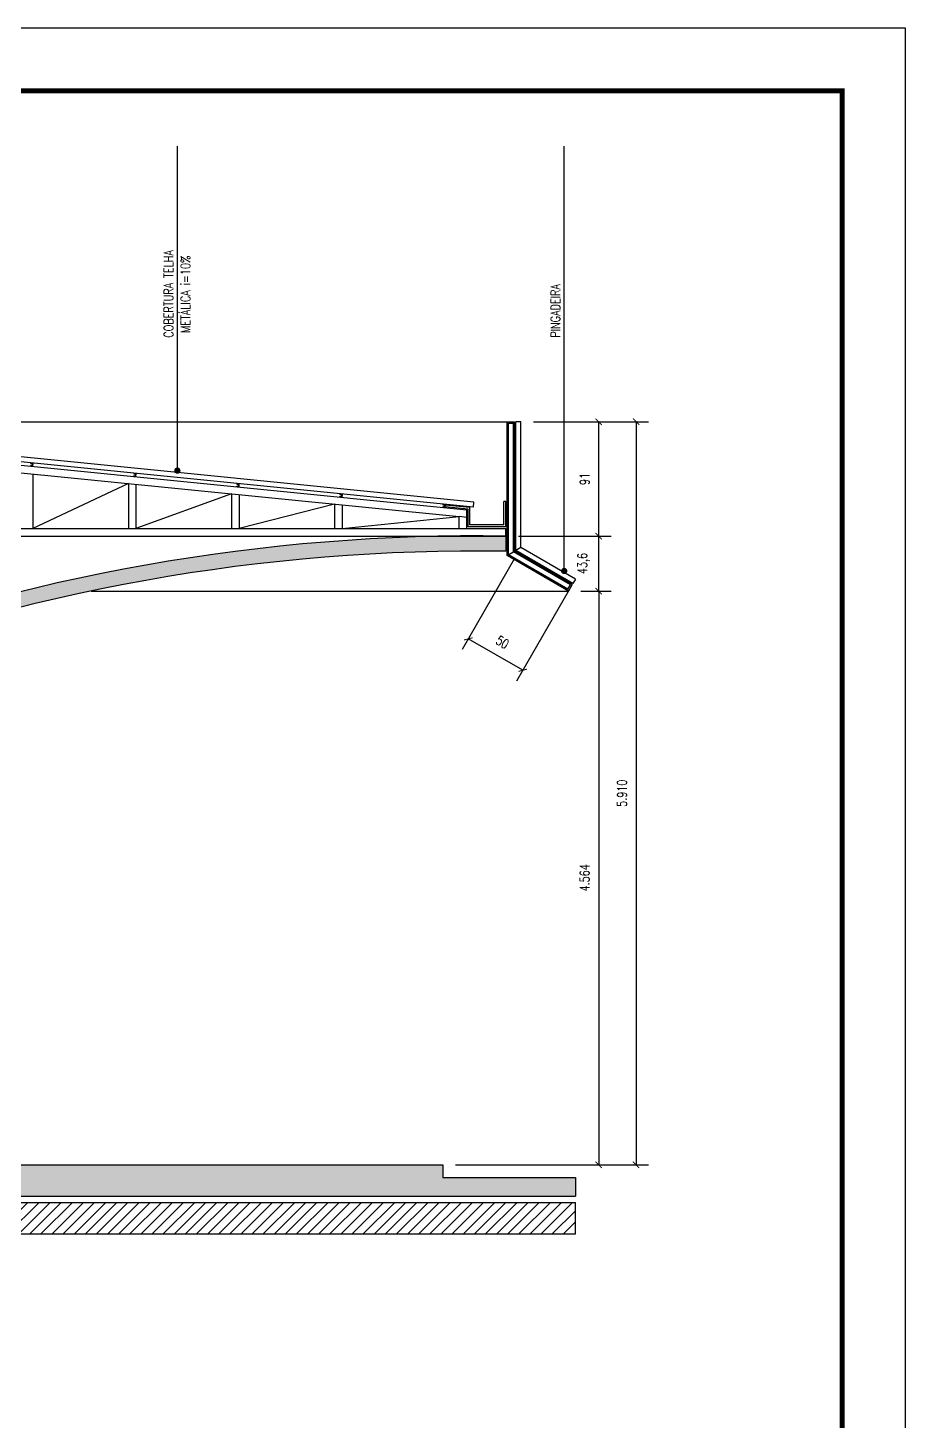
# Model space of a CAD drawing. Extents: x 231.8 to 328.5, y 64.7 to 125.7.
# Drawn here: x 321.53 to 328.5, y 82.11 to 93.19 of the extents above; entities that cross this region are included whole.
import ezdxf

# ---------------------------------------------------------------- set-up
doc = ezdxf.new("R2010")
doc.units = 0
doc.header["$LTSCALE"] = 0.1
doc.header["$MEASUREMENT"] = 0
doc.header["$PDMODE"] = 3
doc.layers.get('0').update_dxf_attribs({"linetype": 'CONTINUOUS'})
doc.layers.get('DEFPOINTS').update_dxf_attribs({"linetype": 'CONTINUOUS'})
for name, color, linetype in [('ATERRO', 250, 'CONTINUOUS'), ('CALHA', 1, 'CONTINUOUS'), ('COBERTURA', 1, 'CONTINUOUS'), ('CONTRAPISO', 64, 'CONTINUOUS'), ('CONTRAPISO1', 7, 'CONTINUOUS'), ('COTAS', 1, 'CONTINUOUS'), ('ESTRUTURA_METÁLICA', 250, 'CONTINUOUS'), ('INDIC', 1, 'CONTINUOUS'), ('PISO', 250, 'CONTINUOUS'), ('PRANCHA', 15, 'CONTINUOUS'), ('TEXTO_PISO_ÁREA', 1, 'CONTINUOUS')]:
    doc.layers.add(name, color=color, linetype=linetype)
doc.styles.add('STYLE1', font='romans.shx', dxfattribs={"width": 0.75, "height": 0.075})
doc.dimstyles.get("Standard").update_dxf_attribs({"dimtxt": 0.18, "dimasz": 0.18, "dimexe": 0.18, "dimexo": 0.0625, "dimgap": 0.09, "dimtad": 0, "dimtih": 1, "dimtoh": 1, "dimdec": 4, "dimzin": 0, "dimdsep": 46, "dimtxsty": 'Standard', "dimcen": 0.09, "dimadec": 0, "dimazin": 0, "dimtfac": 1, "dimtdec": 4, "dimtofl": 0, "dimtmove": 0, "dimatfit": 3, "dimfxl": 1, "dimtolj": 1, "dimtzin": 0, "dimarcsym": 0})

# ---------------------------------------------------------------- blocks, each defined once
blk = doc.blocks.new('_ARCHTICK')
at = {"color": 0, "linetype": 'ByBlock', "const_width": 0.15}
blk.add_lwpolyline([(-0.5, -0.5), (0.5, 0.5)], dxfattribs=at)
blk = doc.blocks.new('*D233')
at = {"color": 1, "linetype": 'ByBlock'}
for p, q in [((325.925, 88.714), (326.166, 88.714)), ((326.066, 88.714), (326.066, 84.151)), ((325.925, 84.151), (326.166, 84.151))]:
    blk.add_line(p, q, dxfattribs=at)
at = {"layer": 'DEFPOINTS', "color": 0, "linetype": 'ByBlock'}
for p in [(325.825, 88.714), (325.825, 84.151), (326.066, 84.151)]:
    blk.add_point(p, dxfattribs=at)
at = {"color": 1, "linetype": 'ByBlock', "xscale": 0.05, "yscale": 0.05, "zscale": 0.05}
for p, rotation in [((326.066, 88.714), 90), ((326.066, 84.151), 270)]:
    blk.add_blockref('_ARCHTICK', p, dxfattribs=dict(at, rotation=rotation))
at = {"color": 60, "linetype": 'ByBlock', "insert": (325.954, 86.433), "char_height": 0.075, "attachment_point": 5, "rotation": 90, "style": 'STYLE1'}
blk.add_mtext('\\A1;4.564', dxfattribs=at)
blk = doc.blocks.new('*D231')
at = {"color": 1, "linetype": 'ByBlock'}
for p, q in [((325.647, 90.061), (326.463, 90.061)), ((326.363, 90.061), (326.363, 84.151)), ((324.927, 84.151), (326.463, 84.151))]:
    blk.add_line(p, q, dxfattribs=at)
at = {"layer": 'DEFPOINTS', "color": 0, "linetype": 'ByBlock'}
for p in [(325.547, 90.061), (324.827, 84.151), (326.363, 84.151)]:
    blk.add_point(p, dxfattribs=at)
at = {"color": 1, "linetype": 'ByBlock', "xscale": 0.05, "yscale": 0.05, "zscale": 0.05}
for p, rotation in [((326.363, 90.061), 90), ((326.363, 84.151), 270)]:
    blk.add_blockref('_ARCHTICK', p, dxfattribs=dict(at, rotation=rotation))
at = {"color": 60, "linetype": 'ByBlock', "insert": (326.251, 87.106), "char_height": 0.075, "attachment_point": 5, "rotation": 90, "style": 'STYLE1'}
blk.add_mtext('\\A1;5.910', dxfattribs=at)
blk = doc.blocks.new('*D234')
at = {"color": 1, "linetype": 'ByBlock'}
for p, q in [((325.397, 88.973), (324.979, 88.248)), ((325.83, 88.723), (325.412, 87.998)), ((325.462, 88.084), (325.029, 88.334))]:
    blk.add_line(p, q, dxfattribs=at)
at = {"layer": 'DEFPOINTS', "color": 0, "linetype": 'ByBlock'}
for p in [(325.447, 89.06), (325.88, 88.81), (325.029, 88.334)]:
    blk.add_point(p, dxfattribs=at)
at = {"color": 1, "linetype": 'ByBlock', "xscale": 0.05, "yscale": 0.05, "zscale": 0.05}
for p, rotation in [((325.029, 88.334), 150.0000000000059), ((325.462, 88.084), 330.0000000000059)]:
    blk.add_blockref('_ARCHTICK', p, dxfattribs=dict(at, rotation=rotation))
at = {"color": 60, "linetype": 'ByBlock', "insert": (325.301, 88.307), "char_height": 0.075, "attachment_point": 5, "rotation": 330, "style": 'STYLE1'}
blk.add_mtext('\\A1;50', dxfattribs=at)
blk = doc.blocks.new('*D232')
at = {"color": 1, "linetype": 'ByBlock'}
for p, q in [((325.547, 90.061), (326.166, 90.061)), ((326.066, 89.151), (326.066, 90.061)), ((325.427, 89.151), (326.166, 89.151))]:
    blk.add_line(p, q, dxfattribs=at)
at = {"layer": 'DEFPOINTS', "color": 0, "linetype": 'ByBlock'}
for p in [(325.447, 90.061), (326.066, 90.061), (325.327, 89.151)]:
    blk.add_point(p, dxfattribs=at)
at = {"color": 1, "linetype": 'ByBlock', "xscale": 0.05, "yscale": 0.05, "zscale": 0.05}
for p, rotation in [((326.066, 90.061), 90), ((326.066, 89.151), 270)]:
    blk.add_blockref('_ARCHTICK', p, dxfattribs=dict(at, rotation=rotation))
at = {"color": 60, "linetype": 'ByBlock', "insert": (325.954, 89.606), "char_height": 0.075, "attachment_point": 5, "rotation": 90, "style": 'STYLE1'}
blk.add_mtext('\\A1;91', dxfattribs=at)
blk = doc.blocks.new('*D274')
at = {"color": 1, "linetype": 'ByBlock'}
for p, q in [((326.025, 89.151), (326.166, 89.151)), ((326.066, 88.714), (326.066, 89.151)), ((326.025, 88.714), (326.166, 88.714))]:
    blk.add_line(p, q, dxfattribs=at)
at = {"layer": 'DEFPOINTS', "color": 0, "linetype": 'ByBlock'}
for p in [(325.925, 89.151), (326.066, 89.151), (325.925, 88.714)]:
    blk.add_point(p, dxfattribs=at)
at = {"color": 1, "linetype": 'ByBlock', "xscale": 0.05, "yscale": 0.05, "zscale": 0.05}
for p, rotation in [((326.066, 89.151), 90), ((326.066, 88.714), 270)]:
    blk.add_blockref('_ARCHTICK', p, dxfattribs=dict(at, rotation=rotation))
at = {"color": 60, "linetype": 'ByBlock', "insert": (325.947, 88.933), "char_height": 0.075, "attachment_point": 5, "rotation": 90, "style": 'STYLE1'}
blk.add_mtext('\\A1;43,6', dxfattribs=at)

msp = doc.modelspace()

# ---------------------------------------------------------------- hatches: boundary and pattern name
at = {"layer": 'ATERRO'}
h = msp.add_hatch(dxfattribs=at)
h.set_pattern_fill('ANSI31', color=256, scale=0.5, style=0)
h.paths.add_polyline_path([(325.8803, 83.8508), (311.7743, 83.8508), (311.7743, 83.6008), (325.8803, 83.6008)])
at = {"layer": 'CONTRAPISO1'}
h = msp.add_hatch(dxfattribs=at)
h.set_pattern_fill('AR-CONC', color=256, scale=0.02, style=0)
h.set_pattern_definition([(50, (0, 0), (0.143452037, -0.012550427), [0.015, -0.165]), (355, (0, 0), (-0.027750267, 0.150438427), [0.012, -0.132]), (100.4514, (0.01195, -0.00105), (0.115701876, 0.13788791), [0.01274804, -0.14022842]), (46.1842, (0, 0.04), (0.21344821, -0.0331038), [0.0225, -0.2475]), (96.6356, (0.01779, 0.03724), (0.18693254, 0.19482357), [0.01912206, -0.2103426]), (351.1842, (0, 0.04), (0.18693239, 0.19482372), [0.018, -0.198]), (21, (0.02, 0.03), (0.11938141, -0.08052378), [0.015, -0.165]), (326, (0.02, 0.03), (0.048663066, 0.14503001), [0.012, -0.132]), (71.4514, (0.02995, 0.02329), (0.168044526, 0.0645061), [0.01274804, -0.14022842]), (37.5, (0, 0), (0.002431971, 0.066578771), [0, -0.1304, 0, -0.134, 0, -0.1325]), (7.5, (0, 0), (0.052613907, 0.078882342), [0, -0.0764, 0, -0.1274, 0, -0.0505]), (327.5, (-0.0446, 0), (0.106764487, -0.004510974), [0, -0.05, 0, -0.156, 0, -0.207]), (317.5, (-0.0646, 0), (0.116637234, 0.020020996), [0, -0.065, 0, -0.1036, 0, -0.147])])
h.paths.add_polyline_path([(325.8803, 84.0508), (324.8273, 84.0508), (324.8273, 84.1508), (312.8273, 84.1508), (312.8273, 84.0508), (311.7743, 84.0508), (311.7743, 83.9008), (325.8803, 83.9008)])
at = {"layer": 'ESTRUTURA_METÁLICA'}
h = msp.add_hatch(color=256, dxfattribs=at)
h.paths.add_polyline_path([(325.3473, 90.0508), (325.3873, 90.0508), (325.3873, 89.025), (325.3973, 89.0308), (325.3973, 90.0608), (325.3373, 90.0608), (325.3373, 88.9962), (325.3473, 89.0019)])
h.paths.add_polyline_path([(325.3473, 89.0019), (325.3373, 88.9962), (325.8253, 88.7144), (325.8553, 88.7664), (325.3973, 89.0308), (325.3873, 89.025), (325.8417, 88.7627), (325.8217, 88.7281)])
for points in [[(321.5487, 89.7328), (321.5662, 89.7311), (321.5637, 89.7062), (321.5463, 89.7079), (321.5468, 89.7129), (321.5592, 89.7116), (321.5607, 89.7266), (321.5483, 89.7278)], [(322.3683, 89.6508), (322.3857, 89.6491), (322.3832, 89.6242), (322.3658, 89.626), (322.3663, 89.6309), (322.3787, 89.6297), (322.3802, 89.6446), (322.3678, 89.6459)], [(323.1878, 89.5689), (323.2052, 89.5671), (323.2028, 89.5423), (323.1853, 89.544), (323.1858, 89.549), (323.1983, 89.5477), (323.1998, 89.5627), (323.1873, 89.5639)], [(324.0074, 89.4869), (324.0248, 89.4852), (324.0223, 89.4603), (324.0049, 89.4621), (324.0054, 89.467), (324.0178, 89.4658), (324.0193, 89.4807), (324.0069, 89.482)], [(324.8249, 89.3851), (324.8374, 89.3838), (324.8388, 89.3988), (324.8264, 89.4), (324.8269, 89.405), (324.8443, 89.4032), (324.8418, 89.3784), (324.8244, 89.3801)], [(325.3273, 89.0308), (325.3273, 89.1508), (324.8641, 89.1508, 0.0881203), (319.6973, 88.1508), (319.6973, 88.0222, -0.0966937)]]:
    msp.add_hatch(color=256, dxfattribs=at).paths.add_polyline_path(points)

# ---------------------------------------------------------------- linework, layer by layer
at = {"layer": 'ATERRO'}
for p, q in [((311.7743, 83.8508), (325.8803, 83.8508)), ((325.8803, 83.6008), (325.8803, 83.8508)), ((311.7743, 83.6008), (325.8803, 83.6008))]:
    msp.add_line(p, q, dxfattribs=at)
at = {"layer": 'CALHA'}
for p, q in [((324.8423, 89.3833), (324.8438, 89.3983)), ((325.0273, 89.3648), (324.8423, 89.3833)), ((325.0423, 89.3784), (324.8438, 89.3983)), ((325.0273, 89.2258), (325.0273, 89.3648)), ((325.0423, 89.2408), (325.0423, 89.3784)), ((325.3123, 89.2408), (325.3123, 89.4258)), ((325.3273, 89.4258), (325.3123, 89.4258)), ((325.3273, 89.2258), (325.3273, 89.4258)), ((325.3273, 89.2258), (325.0273, 89.2258)), ((325.3123, 89.2408), (325.0423, 89.2408))]:
    msp.add_line(p, q, dxfattribs=at)
at = {"layer": 'COBERTURA'}
for p, q in [((325.0736, 89.4205), (318.8273, 90.0451)), ((325.0696, 89.3807), (318.8273, 90.0049)), ((325.4073, 89.0366), (325.4073, 90.0608)), ((325.4473, 90.0608), (325.4073, 90.0608)), ((325.4473, 89.0597), (325.4473, 90.0608)), ((325.0696, 89.3807), (325.0736, 89.4205)), ((325.4473, 89.0597), (325.4073, 89.0366)), ((325.8603, 88.775), (325.4073, 89.0366)), ((325.8803, 88.8097), (325.4473, 89.0597)), ((325.8803, 88.8097), (325.8603, 88.775))]:
    msp.add_line(p, q, dxfattribs=at)
at = {"layer": 'CONTRAPISO'}
for p, q in [((312.8273, 84.1508), (324.8273, 84.1508)), ((324.8273, 84.1508), (324.8273, 84.0508)), ((324.8273, 84.0508), (325.8803, 84.0508)), ((325.8803, 84.0508), (325.8803, 83.9008)), ((311.7743, 83.9008), (325.8803, 83.9008))]:
    msp.add_line(p, q, dxfattribs=at)
at = {"layer": 'ESTRUTURA_METÁLICA'}
for p, q in [((312.3173, 90.0608), (325.3373, 90.0608)), ((318.8273, 89.9798), (325.0173, 89.3608)), ((318.8273, 89.9195), (324.9573, 89.3065)), ((321.5468, 89.7129), (321.5463, 89.7079)), ((321.5637, 89.7062), (321.5463, 89.7079)), ((321.5468, 89.7129), (321.5592, 89.7116)), ((321.5487, 89.7328), (321.5483, 89.7278)), ((321.5483, 89.7278), (321.5607, 89.7266)), ((321.5487, 89.7328), (321.5662, 89.7311)), ((321.5607, 89.7266), (321.5592, 89.7116)), ((321.5662, 89.7311), (321.5637, 89.7062)), ((321.5663, 89.6456), (321.5663, 89.2108)), ((322.3258, 89.5697), (321.5663, 89.2108)), ((322.3258, 89.5697), (322.3258, 89.2108)), ((322.3663, 89.6309), (322.3658, 89.626)), ((322.3832, 89.6242), (322.3658, 89.626)), ((322.3663, 89.6309), (322.3787, 89.6297)), ((322.3683, 89.6508), (322.3678, 89.6459)), ((322.3678, 89.6459), (322.3802, 89.6446)), ((322.3683, 89.6508), (322.3857, 89.6491)), ((322.3802, 89.6446), (322.3787, 89.6297)), ((322.3857, 89.6491), (322.3832, 89.6242)), ((322.3858, 89.5637), (322.3858, 89.2108)), ((323.1858, 89.549), (323.1853, 89.544)), ((323.2028, 89.5423), (323.1853, 89.544)), ((323.1858, 89.549), (323.1983, 89.5477)), ((323.1878, 89.5689), (323.1873, 89.5639)), ((323.1873, 89.5639), (323.1998, 89.5627)), ((323.1878, 89.5689), (323.2052, 89.5671)), ((323.1998, 89.5627), (323.1983, 89.5477)), ((323.2052, 89.5671), (323.2028, 89.5423)), ((323.1454, 89.4877), (322.3858, 89.2108)), ((323.1454, 89.4877), (323.1454, 89.2108)), ((323.2054, 89.4817), (323.2054, 89.2108)), ((324.0054, 89.467), (324.0049, 89.4621)), ((324.0223, 89.4603), (324.0049, 89.4621)), ((324.0054, 89.467), (324.0178, 89.4658)), ((324.0074, 89.4869), (324.0069, 89.482)), ((324.0069, 89.482), (324.0193, 89.4807)), ((324.0074, 89.4869), (324.0248, 89.4852)), ((324.0193, 89.4807), (324.0178, 89.4658)), ((324.0248, 89.4852), (324.0223, 89.4603)), ((323.9649, 89.4058), (323.2054, 89.2108)), ((323.9649, 89.4058), (323.9649, 89.2108)), ((324.0249, 89.3998), (324.0249, 89.2108)), ((324.8249, 89.3851), (324.8244, 89.3801)), ((324.8418, 89.3784), (324.8244, 89.3801)), ((324.8249, 89.3851), (324.8374, 89.3838)), ((324.8269, 89.405), (324.8264, 89.4)), ((324.8264, 89.4), (324.8388, 89.3988)), ((324.8269, 89.405), (324.8443, 89.4032)), ((324.8388, 89.3988), (324.8374, 89.3838)), ((324.8443, 89.4032), (324.8418, 89.3784)), ((325.0173, 89.2108), (325.0173, 89.3608)), ((324.0249, 89.2108), (324.9573, 89.3065)), ((324.9573, 89.2108), (324.9573, 89.3065)), ((325.0173, 89.3005), (324.9573, 89.3065)), ((325.8253, 88.7144), (325.3373, 88.9962)), ((325.8217, 88.7281), (325.3473, 89.0019)), ((322.0302, 88.7144), (325.8253, 88.7144)), ((325.8217, 88.7281), (325.8417, 88.7627)), ((325.8553, 88.7664), (325.8253, 88.7144))]:
    msp.add_line(p, q, dxfattribs=at)
for radius, start, end in [(15.0463, 89.11801, 111.02565), (14.9263, 89.11092, 111.20281)]:
    msp.add_arc((325.0957, 74.1063), radius, start, end, dxfattribs=at)
at = {"layer": 'INDIC'}
for p, q in [((322.7152, 89.6722), (322.7152, 92.2539)), ((325.7911, 88.8738), (325.7911, 92.2539))]:
    msp.add_line(p, q, dxfattribs=at)
at = {"layer": 'INDIC', "const_width": 0.025}
for points in [[(322.7027, 89.6722, 1), (322.7277, 89.6722, 1)], [(325.7786, 88.8738, 1), (325.8036, 88.8738, 1)]]:
    msp.add_lwpolyline(points, format="xyb", close=True, dxfattribs=at)
at = {"layer": 'PISO'}
for p, q in [((325.3373, 88.9962), (325.3373, 90.0608)), ((325.3373, 90.0608), (325.3973, 90.0608)), ((325.3473, 90.0508), (325.3873, 90.0508)), ((325.3473, 89.0019), (325.3473, 90.0508)), ((325.3873, 89.025), (325.3873, 90.0508)), ((325.3973, 89.0308), (325.3973, 90.0608)), ((312.3273, 89.2108), (325.3273, 89.2108)), ((325.3273, 89.1508), (325.3273, 89.2108)), ((318.8273, 89.1508), (325.3273, 89.1508)), ((325.3273, 89.1508), (325.3273, 89.0308)), ((325.3373, 88.9962), (325.3973, 89.0308)), ((325.8417, 88.7627), (325.3873, 89.025)), ((325.8553, 88.7664), (325.3973, 89.0308))]:
    msp.add_line(p, q, dxfattribs=at)
at = {"layer": 'PRANCHA', "color": 250}
for p, q in [((280.5028, 93.1938), (328.5028, 93.1938)), ((328.5028, 93.1938), (328.5028, 64.6938))]:
    msp.add_line(p, q, dxfattribs=at)
at = {"layer": 'PRANCHA', "color": 250, "const_width": 0.04}
msp.add_lwpolyline([(328.0028, 92.6938), (281.0028, 92.6938), (281.0028, 65.1938), (328.0028, 65.1938), (328.0028, 92.6938)], dxfattribs=at)

# ---------------------------------------------------------------- texts
at = {"layer": 'TEXTO_PISO_ÁREA', "style": 'STYLE1', "width": 0.75}
for s, p in [('COBERTURA TELHA', (322.683, 90.7289)), ('METÁLICA i=10%', (322.8169, 90.7664)), ('PINGADEIRA', (325.7589, 90.7289))]:
    msp.add_text(s, height=0.075, rotation=90, dxfattribs=at).set_placement(p)

# ---------------------------------------------------------------- dimensions: what is measured, and where the dimension line sits
at = {"layer": 'COTAS'}
for base, p1, p2, picture, middle in [((326.3632, 84.1508), (325.5473, 90.0608), (324.8273, 84.1508), '*D231', (326.2507, 87.1058)), ((326.0664, 84.1508), (325.8253, 88.7144), (325.8253, 84.1508), '*D233', (325.9539, 86.4326))]:
    dim = msp.add_linear_dim(base=base, p1=p1, p2=p2, angle=270, dimstyle='Standard', override={"dimtxt": 0.075, "dimasz": 0.05, "dimexe": 0.1, "dimexo": 0.1, "dimgap": 0.075, "dimtad": 1, "dimtih": 0, "dimtoh": 0, "dimdec": 3, "dimtxsty": 'STYLE1', "dimblk1": 'ARCHTICK', "dimblk2": 'ARCHTICK', "dimsah": 1, "dimcen": 0, "dimclrd": 1, "dimclre": 1, "dimclrt": 60, "dimtdec": 3, "dimtofl": 1}, dxfattribs=at)
    dim.commit()
    dim.dimension.update_dxf_attribs({"geometry": picture, "text_midpoint": middle})
for base, p1, p2, angle, text, picture, middle in [((326.0664, 90.0608), (325.3273, 89.1508), (325.4473, 90.0608), 270, '91', '*D232', (325.9539, 89.6058)), ((326.0664, 89.1508), (325.9253, 88.7144), (325.9253, 89.1508), 90, '43,6', '*D274', (325.9468, 88.9326))]:
    dim = msp.add_linear_dim(base=base, p1=p1, p2=p2, angle=angle, text=text, dimstyle='Standard', override={"dimtxt": 0.075, "dimasz": 0.05, "dimexe": 0.1, "dimexo": 0.1, "dimgap": 0.075, "dimtad": 1, "dimtih": 0, "dimtoh": 0, "dimdec": 3, "dimtxsty": 'STYLE1', "dimblk1": 'ARCHTICK', "dimblk2": 'ARCHTICK', "dimsah": 1, "dimcen": 0, "dimclrd": 1, "dimclre": 1, "dimclrt": 60, "dimtdec": 3, "dimtofl": 1}, dxfattribs=at)
    dim.commit()
    dim.dimension.update_dxf_attribs({"geometry": picture, "text_midpoint": middle})
dim = msp.add_aligned_dim(p1=(325.8803, 88.8097), p2=(325.4473, 89.0597), distance=0.8374, text='50', dimstyle='Standard', override={"dimtxt": 0.075, "dimasz": 0.05, "dimexe": 0.1, "dimexo": 0.1, "dimgap": 0.075, "dimtad": 1, "dimtih": 0, "dimtoh": 0, "dimdec": 3, "dimtxsty": 'STYLE1', "dimblk1": 'ARCHTICK', "dimblk2": 'ARCHTICK', "dimsah": 1, "dimcen": 0, "dimclrd": 1, "dimclre": 1, "dimclrt": 60, "dimtdec": 3, "dimtofl": 1}, dxfattribs=at)
dim.commit()
dim.dimension.update_dxf_attribs({"geometry": '*D234', "text_midpoint": (325.3014, 88.3069)})

doc.saveas('drawing.dxf')
